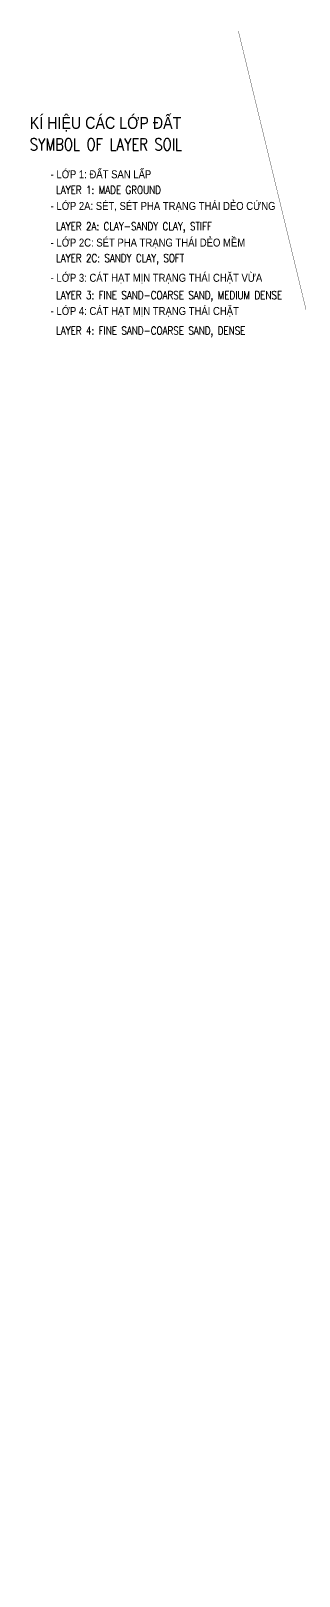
# Model space of a CAD drawing. Header units: millimetres. Extents: x -383953 to 676589, y -101685 to 196247.
# Drawn here: x 112638 to 121017, y 123795 to 172055 of the extents above; entities that cross this region are included whole.
import ezdxf
from ezdxf.enums import TextEntityAlignment as Align

# ---------------------------------------------------------------- set-up
doc = ezdxf.new("R2010")
doc.units = ezdxf.units.MM
doc.layers.add('NDC_S_DIM', color=1, linetype='Continuous', lineweight=15)
doc.layers.add('NDC_S_VN TEXT', color=7, linetype='Continuous', lineweight=20)
doc.styles.add('NDC_ARIAL', font='arial.ttf', dxfattribs={"width": 0.85})
doc.styles.add('NDC_EN TXT', font='romans.shx', dxfattribs={"width": 0.8})

msp = doc.modelspace()

# ---------------------------------------------------------------- linework, layer by layer
at = {"layer": 'NDC_S_DIM', "ltscale": 100, "const_width": 10}
msp.add_lwpolyline([(119120, 172050), (130840, 123800)], dxfattribs=at)

# ---------------------------------------------------------------- texts
at = {"layer": 'NDC_S_VN TEXT'}
for s, height, style, width, p in [('KÍ HIỆU CÁC LỚP ĐẤT', 375, 'NDC_ARIAL', 0.85, (112602, 169181.7)), ('SYMBOL OF LAYER SOIL', 375, 'NDC_EN TXT', 0.8, (112602, 168509.6)), ('- LỚP 1: ĐẤT SAN LẤP', 250, 'NDC_ARIAL', 0.85, (113256.7, 167577)), ('LAYER 1: MADE GROUND', 250, 'NDC_EN TXT', 0.8, (113425.6, 167086.2)), ('- LỚP 2A: SÉT, SÉT PHA TRẠNG THÁI DẺO CỨNG', 250, 'NDC_ARIAL', 0.85, (113256.7, 166587.9)), ('LAYER 2A: CLAY-SANDY CLAY, STIFF', 250, 'NDC_EN TXT', 0.8, (113425.6, 165952.4)), ('- LỚP 2C: SÉT PHA TRẠNG THÁI DẺO MỀM', 250, 'NDC_ARIAL', 0.85, (113256.7, 165443.7)), ('LAYER 2C: SANDY CLAY, SOFT', 250, 'NDC_EN TXT', 0.8, (113425.6, 164958.4)), ('- LỚP 3: CÁT HẠT MỊN TRẠNG THÁI CHẶT VỪA', 250, 'NDC_ARIAL', 0.85, (113256.7, 164344.3)), ('LAYER 3: FINE SAND-COARSE SAND, MEDIUM DENSE', 250, 'NDC_EN TXT', 0.8, (113425.6, 163801.8)), ('- LỚP 4: CÁT HẠT MỊN TRẠNG THÁI CHẶT ', 250, 'NDC_ARIAL', 0.85, (113256.7, 163307)), ('LAYER 4: FINE SAND-COARSE SAND, DENSE', 250, 'NDC_EN TXT', 0.8, (113425.6, 162693.1))]:
    msp.add_text(s, height=height, dxfattribs=dict(at, style=style, width=width)).set_placement(p, align=Align.MIDDLE_LEFT)

doc.saveas('drawing.dxf')
